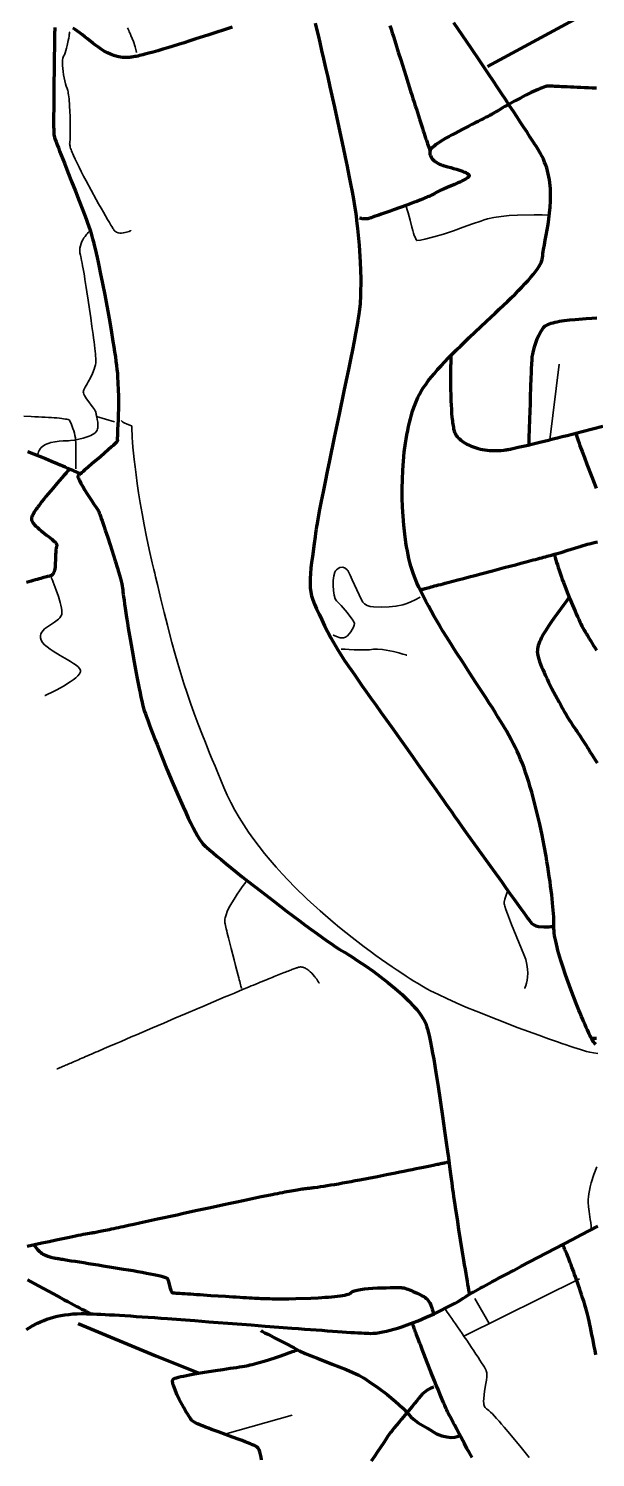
# Model space of a CAD drawing. Header units: inches. Extents: x 23 to 178, y 8 to 179.
# Drawn here: x 74.72 to 92.59, y 79.77 to 124.79 of the extents above; entities that cross this region are included whole.
import ezdxf

# ---------------------------------------------------------------- set-up
doc = ezdxf.new("R2010")
doc.units = ezdxf.units.IN
doc.header["$MEASUREMENT"] = 0
for name, color, linetype in [('Routes 1', 7, 'Continuous'), ('Routes 2', 7, 'Continuous'), ('Routes 3', 7, 'Continuous'), ('Routes 4', 7, 'Continuous')]:
    doc.layers.add(name, color=color, linetype=linetype)

msp = doc.modelspace()

# ---------------------------------------------------------------- linework, layer by layer
at = {"layer": 'Routes 1', "color": 7, "lineweight": 158, "true_color": 0xffffff}
msp.add_lwpolyline([(74.651, 83.803), (74.822, 83.909), (75.003, 84.004), (75.097, 84.048), (75.195, 84.089), (75.295, 84.127), (75.4, 84.162), (75.508, 84.193), (75.62, 84.221), (75.736, 84.245), (75.857, 84.266), (75.982, 84.282), (76.112, 84.294), (76.248, 84.302), (76.388, 84.305), (76.462, 84.305), (76.547, 84.303), (76.643, 84.301), (76.749, 84.297), (76.866, 84.292), (76.992, 84.286), (77.127, 84.279), (77.271, 84.272), (77.424, 84.263), (77.584, 84.253), (77.752, 84.243), (77.927, 84.231), (78.108, 84.219), (78.295, 84.207), (78.488, 84.193), (78.686, 84.179), (78.888, 84.165), (79.095, 84.15), (79.519, 84.119), (79.955, 84.086), (80.399, 84.052), (81.294, 83.984), (81.739, 83.949), (82.176, 83.915), (82.604, 83.882), (83.017, 83.85), (83.217, 83.835), (83.412, 83.82), (83.601, 83.806), (83.785, 83.792), (83.963, 83.779), (84.134, 83.766), (84.297, 83.755), (84.453, 83.744), (84.601, 83.733), (84.741, 83.724), (84.871, 83.715), (84.992, 83.708), (85.102, 83.701), (85.203, 83.695), (85.292, 83.691), (85.371, 83.687), (85.437, 83.685), (85.492, 83.684), (85.583, 83.686), (85.679, 83.694), (85.781, 83.708), (85.889, 83.727), (86.001, 83.751), (86.117, 83.78), (86.236, 83.813), (86.359, 83.85), (86.484, 83.89), (86.738, 83.981), (86.995, 84.081), (87.25, 84.189), (87.499, 84.301), (87.737, 84.416), (87.851, 84.473), (87.96, 84.529), (88.064, 84.585), (88.163, 84.639), (88.255, 84.692), (88.341, 84.742), (88.42, 84.791), (88.491, 84.836), (88.526, 84.86), (88.568, 84.886), (88.617, 84.915), (88.673, 84.948), (88.735, 84.984), (88.803, 85.022), (88.876, 85.064), (88.956, 85.107), (89.04, 85.154), (89.13, 85.203), (89.225, 85.254), (89.324, 85.307), (89.427, 85.362), (89.534, 85.419), (89.76, 85.539), (89.999, 85.665), (90.249, 85.796), (90.508, 85.932), (90.774, 86.071), (91.319, 86.355), (91.867, 86.641), (92.138, 86.783), (92.403, 86.922), (92.661, 87.058)], dxfattribs=at)
at = {"layer": 'Routes 2', "color": 7, "lineweight": 106, "true_color": 0xffffff}
for points in [[(75.542, 124.825), (75.541, 124.751), (75.539, 124.658), (75.538, 124.549), (75.536, 124.424), (75.533, 124.286), (75.531, 124.136), (75.529, 123.977), (75.526, 123.809), (75.524, 123.635), (75.515, 122.912), (75.511, 122.559), (75.51, 122.39), (75.509, 122.23), (75.508, 122.079), (75.508, 121.94), (75.508, 121.814), (75.508, 121.702), (75.509, 121.608), (75.511, 121.532), (75.513, 121.476), (75.516, 121.443), (75.523, 121.409), (75.538, 121.36), (75.559, 121.296), (75.586, 121.22), (75.618, 121.133), (75.656, 121.034), (75.697, 120.925), (75.743, 120.807), (75.793, 120.682), (75.845, 120.549), (75.957, 120.269), (76.075, 119.972), (76.195, 119.67), (76.313, 119.368), (76.425, 119.076), (76.478, 118.936), (76.528, 118.802), (76.574, 118.674), (76.617, 118.553), (76.655, 118.441), (76.688, 118.339), (76.716, 118.247), (76.738, 118.164), (76.762, 118.071), (76.788, 117.966), (76.815, 117.848), (76.845, 117.718), (76.876, 117.579), (76.908, 117.43), (76.941, 117.273), (76.975, 117.109), (77.045, 116.763), (77.117, 116.401), (77.256, 115.655), (77.32, 115.289), (77.379, 114.937), (77.406, 114.769), (77.43, 114.608), (77.453, 114.454), (77.473, 114.309), (77.491, 114.174), (77.505, 114.049), (77.517, 113.936), (77.526, 113.831), (77.547, 113.413), (77.551, 113.207), (77.551, 113.007), (77.548, 112.814), (77.544, 112.631), (77.537, 112.461), (77.531, 112.306), (77.525, 112.167), (77.519, 112.049), (77.516, 111.952), (77.515, 111.912), (77.515, 111.879), (77.515, 111.853), (77.517, 111.833), (77.517, 111.808), (77.506, 111.788), (77.486, 111.763), (77.458, 111.733), (77.424, 111.697), (77.383, 111.658), (77.337, 111.614), (77.231, 111.517), (77.11, 111.411), (76.98, 111.3), (76.716, 111.076), (76.593, 110.972), (76.482, 110.879), (76.434, 110.837), (76.39, 110.799), (76.353, 110.766), (76.322, 110.738), (76.298, 110.716), (76.283, 110.699), (76.275, 110.688), (76.275, 110.673), (76.279, 110.651), (76.288, 110.623), (76.302, 110.589), (76.321, 110.551), (76.368, 110.462), (76.426, 110.36), (76.493, 110.25), (76.565, 110.135), (76.71, 109.912), (76.777, 109.812), (76.835, 109.726), (76.86, 109.689), (76.882, 109.657), (76.899, 109.631), (76.913, 109.611), (76.922, 109.598), (76.926, 109.592), (76.928, 109.588), (76.935, 109.569), (76.947, 109.535), (76.963, 109.489), (76.984, 109.43), (77.008, 109.36), (77.036, 109.28), (77.067, 109.19), (77.1, 109.093), (77.136, 108.989), (77.212, 108.763), (77.293, 108.522), (77.452, 108.027), (77.524, 107.79), (77.557, 107.678), (77.587, 107.571), (77.614, 107.471), (77.638, 107.379), (77.657, 107.295), (77.673, 107.221), (77.683, 107.157), (77.689, 107.106), (77.694, 107.05), (77.702, 106.976), (77.713, 106.885), (77.728, 106.78), (77.745, 106.66), (77.764, 106.529), (77.785, 106.386), (77.809, 106.234), (77.835, 106.074), (77.862, 105.906), (77.919, 105.557), (77.981, 105.196), (78.045, 104.835), (78.109, 104.485), (78.14, 104.318), (78.171, 104.157), (78.201, 104.004), (78.231, 103.861), (78.259, 103.729), (78.285, 103.609), (78.31, 103.503), (78.333, 103.411), (78.354, 103.336), (78.373, 103.276), (78.399, 103.203), (78.433, 103.11), (78.474, 102.999), (78.521, 102.872), (78.575, 102.73), (78.634, 102.575), (78.699, 102.409), (78.768, 102.232), (78.841, 102.048), (78.918, 101.856), (79.079, 101.459), (79.248, 101.055), (79.419, 100.655), (79.589, 100.272), (79.672, 100.091), (79.753, 99.92), (79.831, 99.759), (79.906, 99.61), (79.977, 99.476), (80.044, 99.357), (80.107, 99.254), (80.164, 99.171), (80.215, 99.108), (80.266, 99.057), (80.299, 99.027), (80.336, 98.993), (80.425, 98.915), (80.532, 98.824), (80.654, 98.721), (80.791, 98.608), (80.941, 98.485), (81.103, 98.354), (81.275, 98.216), (81.456, 98.072), (81.645, 97.922), (82.038, 97.614), (82.444, 97.299), (82.851, 96.987), (83.248, 96.688), (83.44, 96.546), (83.624, 96.41), (83.8, 96.281), (83.967, 96.162), (84.122, 96.052), (84.265, 95.953), (84.394, 95.866), (84.508, 95.793), (84.605, 95.734), (84.697, 95.679), (84.794, 95.619), (84.896, 95.556), (85.112, 95.415), (85.34, 95.261), (85.575, 95.095), (85.812, 94.918), (86.047, 94.735), (86.276, 94.546), (86.493, 94.355), (86.693, 94.164), (86.872, 93.975), (86.952, 93.882), (87.025, 93.791), (87.091, 93.701), (87.148, 93.613), (87.197, 93.528), (87.236, 93.445), (87.266, 93.363), (87.294, 93.266), (87.325, 93.148), (87.356, 93.013), (87.388, 92.86), (87.421, 92.693), (87.455, 92.512), (87.49, 92.319), (87.525, 92.115), (87.56, 91.903), (87.631, 91.457), (87.769, 90.527), (87.834, 90.067), (87.865, 89.844), (87.895, 89.627), (87.923, 89.418), (87.95, 89.219), (87.975, 89.032), (87.999, 88.857), (88.02, 88.696), (88.039, 88.551), (88.056, 88.424), (88.07, 88.315), (88.083, 88.219), (88.098, 88.113), (88.115, 87.995), (88.134, 87.868), (88.154, 87.731), (88.176, 87.588), (88.224, 87.282), (88.275, 86.96), (88.327, 86.631), (88.379, 86.306), (88.43, 85.993), (88.454, 85.844), (88.478, 85.702), (88.5, 85.567), (88.52, 85.442), (88.539, 85.327), (88.556, 85.224), (88.571, 85.133), (88.584, 85.056), (88.594, 84.994), (88.602, 84.948), (88.607, 84.92), (88.608, 84.91)], [(81.135, 124.84), (80.368, 124.586), (79.99, 124.464), (79.804, 124.405), (79.623, 124.347), (79.445, 124.291), (79.273, 124.238), (79.106, 124.188), (78.945, 124.14), (78.792, 124.095), (78.647, 124.054), (78.51, 124.016), (78.382, 123.982), (78.322, 123.967), (78.265, 123.953), (78.21, 123.94), (78.158, 123.928), (78.109, 123.917), (78.063, 123.908), (78.02, 123.899), (77.98, 123.893), (77.943, 123.887), (77.91, 123.883), (77.849, 123.878), (77.791, 123.876), (77.733, 123.877), (77.675, 123.882), (77.619, 123.889), (77.51, 123.91), (77.404, 123.942), (77.301, 123.981), (77.201, 124.028), (77.104, 124.081), (77.01, 124.139), (76.918, 124.202), (76.829, 124.267), (76.742, 124.334), (76.575, 124.47), (76.494, 124.536), (76.415, 124.6), (76.338, 124.66), (76.261, 124.716), (76.186, 124.767), (76.112, 124.81)], [(83.748, 124.966), (83.792, 124.786), (83.842, 124.581), (83.896, 124.352), (83.955, 124.103), (84.017, 123.836), (84.082, 123.553), (84.149, 123.258), (84.218, 122.952), (84.359, 122.321), (84.499, 121.679), (84.634, 121.047), (84.698, 120.742), (84.759, 120.446), (84.815, 120.163), (84.868, 119.896), (84.915, 119.647), (84.956, 119.418), (84.992, 119.212), (85.02, 119.031), (85.04, 118.879), (85.055, 118.749), (85.083, 118.491), (85.135, 117.967), (85.173, 117.438), (85.192, 116.907), (85.184, 116.38), (85.167, 116.118), (85.14, 115.859), (85.123, 115.731), (85.112, 115.664), (85.1, 115.587), (85.068, 115.406), (85.028, 115.19), (84.98, 114.943), (84.926, 114.669), (84.865, 114.37), (84.8, 114.051), (84.731, 113.716), (84.659, 113.366), (84.508, 112.641), (84.354, 111.905), (84.204, 111.184), (84.133, 110.839), (84.066, 110.508), (84.002, 110.195), (83.945, 109.903), (83.893, 109.637), (83.848, 109.399), (83.811, 109.194), (83.796, 109.104), (83.783, 109.024), (83.773, 108.953), (83.765, 108.893), (83.75, 108.781), (83.721, 108.564), (83.664, 108.159), (83.639, 107.97), (83.618, 107.791), (83.602, 107.622), (83.592, 107.462), (83.59, 107.311), (83.596, 107.17), (83.612, 107.038), (83.64, 106.916), (83.679, 106.797), (83.733, 106.661), (83.798, 106.507), (83.873, 106.339), (83.958, 106.161), (84.05, 105.975), (84.25, 105.594), (84.463, 105.222), (84.571, 105.047), (84.677, 104.884), (84.731, 104.805), (84.8, 104.706), (84.886, 104.584), (84.987, 104.441), (85.101, 104.279), (85.227, 104.1), (85.364, 103.907), (85.51, 103.701), (85.664, 103.485), (85.824, 103.26), (86.156, 102.793), (86.496, 102.316), (86.829, 101.847), (86.991, 101.62), (87.146, 101.401), (87.295, 101.191), (87.434, 100.994), (87.564, 100.811), (87.681, 100.645), (87.786, 100.496), (87.876, 100.368), (87.955, 100.254), (88.045, 100.125), (88.147, 99.981), (88.259, 99.824), (88.379, 99.655), (88.506, 99.476), (88.778, 99.096), (89.352, 98.297), (89.631, 97.908), (89.765, 97.722), (89.892, 97.545), (90.013, 97.377), (90.124, 97.222), (90.226, 97.08), (90.316, 96.954), (90.393, 96.846), (90.456, 96.757), (90.504, 96.689), (90.535, 96.644), (90.581, 96.592), (90.641, 96.553), (90.713, 96.524), (90.792, 96.506), (90.961, 96.49), (91.117, 96.494), (91.182, 96.499), (91.233, 96.505), (91.266, 96.509), (91.278, 96.511)], [(92.6, 92.781), (92.563, 92.818), (92.532, 92.853), (92.506, 92.887), (92.487, 92.92), (92.468, 92.958), (92.445, 93.003), (92.421, 93.055), (92.393, 93.113), (92.364, 93.177), (92.332, 93.247), (92.298, 93.322), (92.263, 93.403), (92.226, 93.488), (92.187, 93.577), (92.148, 93.671), (92.107, 93.768), (92.066, 93.869), (91.981, 94.078), (91.895, 94.297), (91.809, 94.522), (91.724, 94.75), (91.643, 94.979), (91.567, 95.206), (91.496, 95.428), (91.463, 95.537), (91.432, 95.643), (91.404, 95.746), (91.378, 95.847), (91.355, 95.944), (91.334, 96.037), (91.316, 96.127), (91.301, 96.212), (91.29, 96.292), (91.282, 96.368), (91.278, 96.438), (91.277, 96.502), (91.279, 96.565), (91.278, 96.638), (91.276, 96.719), (91.272, 96.809), (91.266, 96.907), (91.258, 97.012), (91.249, 97.124), (91.237, 97.243), (91.224, 97.369), (91.209, 97.5), (91.193, 97.637), (91.175, 97.778), (91.155, 97.925), (91.133, 98.076), (91.11, 98.23), (91.085, 98.388), (91.059, 98.549), (91.031, 98.713), (90.97, 99.046), (90.904, 99.385), (90.832, 99.727), (90.753, 100.067), (90.67, 100.403), (90.581, 100.732), (90.534, 100.893), (90.487, 101.05), (90.438, 101.204), (90.387, 101.354), (90.336, 101.499), (90.283, 101.64), (90.229, 101.776), (90.174, 101.906), (90.118, 102.03), (90.06, 102.149), (89.998, 102.271), (89.93, 102.397), (89.857, 102.528), (89.78, 102.663), (89.699, 102.801), (89.613, 102.943), (89.524, 103.088), (89.432, 103.236), (89.337, 103.387), (89.239, 103.54), (89.139, 103.696), (89.037, 103.853), (88.829, 104.173), (88.616, 104.498), (88.403, 104.827), (88.191, 105.156), (87.982, 105.485), (87.78, 105.811), (87.683, 105.972), (87.587, 106.132), (87.495, 106.291), (87.406, 106.447), (87.321, 106.602), (87.24, 106.754), (87.162, 106.903), (87.09, 107.049), (87.022, 107.193), (86.96, 107.333), (86.903, 107.469), (86.851, 107.601), (86.806, 107.73), (86.768, 107.854), (86.736, 107.974), (86.709, 108.093), (86.682, 108.216), (86.658, 108.341), (86.635, 108.469), (86.614, 108.6), (86.577, 108.868), (86.546, 109.145), (86.523, 109.427), (86.506, 109.715), (86.497, 110.005), (86.495, 110.297), (86.5, 110.589), (86.513, 110.879), (86.534, 111.167), (86.562, 111.449), (86.598, 111.726), (86.619, 111.861), (86.642, 111.994), (86.668, 112.125), (86.695, 112.253), (86.724, 112.379), (86.755, 112.502), (86.789, 112.621), (86.824, 112.737), (86.862, 112.85), (86.902, 112.959), (86.944, 113.064), (86.988, 113.165), (87.036, 113.263), (87.094, 113.366), (87.16, 113.471), (87.236, 113.58), (87.319, 113.693), (87.41, 113.808), (87.509, 113.925), (87.613, 114.046), (87.723, 114.168), (87.839, 114.292), (87.959, 114.417), (88.083, 114.544), (88.211, 114.672), (88.341, 114.801), (88.609, 115.059), (89.156, 115.575), (89.426, 115.828), (89.557, 115.952), (89.687, 116.074), (89.812, 116.194), (89.934, 116.312), (90.052, 116.428), (90.164, 116.54), (90.271, 116.65), (90.372, 116.756), (90.466, 116.859), (90.553, 116.957), (90.632, 117.052), (90.702, 117.142), (90.764, 117.228), (90.816, 117.308), (90.838, 117.347), (90.857, 117.384), (90.874, 117.42), (90.889, 117.454), (90.9, 117.487), (90.909, 117.518), (90.917, 117.577), (90.924, 117.637), (90.933, 117.699), (90.943, 117.765), (90.954, 117.832), (90.979, 117.975), (91.007, 118.126), (91.037, 118.285), (91.067, 118.451), (91.095, 118.624), (91.121, 118.801), (91.143, 118.984), (91.16, 119.169), (91.17, 119.358), (91.173, 119.548), (91.166, 119.739), (91.159, 119.834), (91.149, 119.93), (91.136, 120.025), (91.12, 120.12), (91.1, 120.214), (91.077, 120.308), (91.051, 120.401), (91.021, 120.493), (90.986, 120.585), (90.948, 120.675), (90.905, 120.765), (90.858, 120.853), (90.807, 120.94), (90.779, 120.984), (90.748, 121.032), (90.716, 121.083), (90.681, 121.137), (90.644, 121.194), (90.605, 121.255), (90.564, 121.318), (90.521, 121.384), (90.477, 121.453), (90.43, 121.524), (90.382, 121.598), (90.332, 121.675), (90.228, 121.834), (90.118, 122.002), (90.002, 122.178), (89.882, 122.36), (89.757, 122.549), (89.629, 122.742), (89.497, 122.94), (89.363, 123.141), (89.227, 123.345), (88.95, 123.757), (88.671, 124.171), (88.393, 124.578), (88.257, 124.777), (88.122, 124.972)], [(88.03, 114.49), (88.03, 114.488), (88.03, 114.481), (88.029, 114.469), (88.029, 114.453), (88.028, 114.432), (88.028, 114.408), (88.027, 114.379), (88.026, 114.347), (88.026, 114.312), (88.025, 114.273), (88.024, 114.231), (88.023, 114.185), (88.023, 114.138), (88.022, 114.087), (88.022, 114.034), (88.021, 113.979), (88.02, 113.862), (88.02, 113.739), (88.021, 113.609), (88.022, 113.476), (88.028, 113.203), (88.032, 113.066), (88.038, 112.931), (88.046, 112.798), (88.054, 112.67), (88.065, 112.548), (88.071, 112.489), (88.077, 112.433), (88.084, 112.379), (88.092, 112.327), (88.1, 112.277), (88.108, 112.231), (88.117, 112.187), (88.127, 112.146), (88.137, 112.109), (88.148, 112.075), (88.16, 112.044), (88.172, 112.018), (88.185, 111.995), (88.198, 111.975), (88.228, 111.936), (88.262, 111.899), (88.299, 111.862), (88.339, 111.827), (88.383, 111.794), (88.429, 111.761), (88.479, 111.73), (88.531, 111.701), (88.586, 111.673), (88.644, 111.647), (88.703, 111.623), (88.765, 111.601), (88.829, 111.58), (88.895, 111.562), (88.962, 111.545), (89.031, 111.531), (89.101, 111.519), (89.173, 111.509), (89.246, 111.501), (89.319, 111.496), (89.394, 111.494), (89.469, 111.494), (89.544, 111.496), (89.62, 111.501), (89.696, 111.509), (89.736, 111.515), (89.759, 111.518), (89.784, 111.523), (89.812, 111.528), (89.842, 111.533), (89.874, 111.539), (89.908, 111.546), (89.944, 111.554), (89.983, 111.562), (90.023, 111.57), (90.065, 111.58), (90.155, 111.6), (90.253, 111.622), (90.357, 111.646), (90.468, 111.672), (90.585, 111.7), (90.707, 111.729), (90.835, 111.76), (90.968, 111.793), (91.105, 111.827), (91.247, 111.863), (91.393, 111.899), (91.542, 111.937), (91.694, 111.976), (91.849, 112.015), (92.006, 112.056), (92.166, 112.097), (92.489, 112.181), (92.816, 112.266)], [(74.68, 111.468), (74.869, 111.397), (75.061, 111.322), (75.254, 111.244), (75.442, 111.165), (75.624, 111.088), (75.71, 111.051), (75.793, 111.015), (75.873, 110.98), (75.948, 110.947), (76.018, 110.916), (76.083, 110.887), (76.142, 110.86), (76.194, 110.837), (76.24, 110.816), (76.279, 110.798), (76.31, 110.784), (76.333, 110.774), (76.347, 110.767), (76.351, 110.765)], [(92.6, 83.009), (92.575, 83.143), (92.55, 83.274), (92.525, 83.4), (92.501, 83.523), (92.477, 83.641), (92.453, 83.754), (92.431, 83.863), (92.408, 83.967), (92.386, 84.066), (92.365, 84.159), (92.344, 84.247), (92.324, 84.329), (92.305, 84.406), (92.286, 84.476), (92.268, 84.539), (92.251, 84.597), (92.218, 84.703), (92.184, 84.807), (92.151, 84.908), (92.119, 85.007), (92.086, 85.103), (92.054, 85.196), (92.023, 85.287), (91.992, 85.375), (91.961, 85.46), (91.931, 85.542), (91.902, 85.62), (91.874, 85.696), (91.846, 85.769), (91.82, 85.838), (91.794, 85.905), (91.769, 85.968), (91.745, 86.027), (91.723, 86.083), (91.701, 86.136), (91.681, 86.185), (91.662, 86.231), (91.645, 86.273), (91.628, 86.311), (91.614, 86.345), (91.6, 86.376), (91.589, 86.403), (91.579, 86.426), (91.57, 86.444), (91.564, 86.459), (91.559, 86.47), (91.556, 86.476), (91.555, 86.478)], [(74.683, 85.368), (74.797, 85.307), (75.031, 85.181), (75.505, 84.927), (75.734, 84.804), (75.844, 84.745), (75.951, 84.688), (76.052, 84.633), (76.149, 84.581), (76.239, 84.533), (76.323, 84.488), (76.4, 84.447), (76.468, 84.41), (76.528, 84.378), (76.579, 84.351), (76.6, 84.339), (76.619, 84.329), (76.636, 84.32), (76.649, 84.313), (76.66, 84.307), (76.668, 84.303), (76.672, 84.301), (76.674, 84.3)]]:
    msp.add_lwpolyline(points, dxfattribs=at)
at = {"layer": 'Routes 3', "color": 7, "lineweight": 70, "true_color": 0xffffff}
for points in [[(97.796, 128.708), (92.684, 125.483), (89.184, 123.6)], [(86.107, 124.888), (86.143, 124.774), (86.18, 124.658), (86.217, 124.54), (86.292, 124.299), (86.37, 124.054), (86.448, 123.805), (86.605, 123.308), (86.682, 123.062), (86.759, 122.821), (86.797, 122.703), (86.834, 122.586), (86.87, 122.472), (86.906, 122.36), (86.941, 122.25), (86.975, 122.143), (87.008, 122.039), (87.041, 121.939), (87.072, 121.841), (87.102, 121.748), (87.132, 121.658), (87.16, 121.572), (87.186, 121.491), (87.211, 121.414), (87.235, 121.342), (87.257, 121.275), (87.278, 121.213), (87.297, 121.156), (87.315, 121.106), (87.33, 121.061), (87.337, 121.041), (87.344, 121.022), (87.35, 121.005), (87.355, 120.99), (87.361, 120.976), (87.365, 120.964), (87.369, 120.954), (87.373, 120.946)], [(92.616, 122.911), (92.488, 122.917), (92.363, 122.923), (92.241, 122.928), (92.123, 122.934), (92.01, 122.939), (91.901, 122.944), (91.797, 122.948), (91.699, 122.953), (91.606, 122.957), (91.52, 122.961), (91.44, 122.964), (91.367, 122.967), (91.301, 122.97), (91.243, 122.973), (91.217, 122.974), (91.193, 122.975), (91.171, 122.975), (91.151, 122.976), (91.133, 122.977), (91.118, 122.977), (91.105, 122.977), (91.094, 122.978), (91.079, 122.978), (91.064, 122.976), (91.047, 122.974), (91.028, 122.969), (91.007, 122.964), (90.984, 122.957), (90.959, 122.949), (90.905, 122.929), (90.845, 122.906), (90.78, 122.878), (90.71, 122.846), (90.636, 122.812), (90.559, 122.774), (90.479, 122.734), (90.396, 122.693), (90.228, 122.605), (90.058, 122.514), (89.892, 122.423), (89.812, 122.378), (89.735, 122.335), (89.662, 122.293), (89.593, 122.253), (89.528, 122.216), (89.469, 122.181), (89.416, 122.15), (89.37, 122.122), (89.328, 122.097), (89.303, 122.083), (89.276, 122.068), (89.247, 122.052), (89.215, 122.034), (89.181, 122.016), (89.144, 121.997), (89.066, 121.957), (88.981, 121.914), (88.89, 121.868), (88.794, 121.819), (88.694, 121.769), (88.592, 121.717), (88.382, 121.609), (88.172, 121.499), (88.07, 121.444), (87.971, 121.389), (87.876, 121.336), (87.787, 121.283), (87.703, 121.232), (87.627, 121.183), (87.591, 121.159), (87.558, 121.136), (87.527, 121.113), (87.499, 121.091), (87.473, 121.07), (87.45, 121.049), (87.429, 121.03), (87.412, 121.011), (87.397, 120.993), (87.386, 120.976), (87.378, 120.961), (87.373, 120.946), (87.368, 120.917), (87.366, 120.89), (87.367, 120.864), (87.37, 120.838), (87.376, 120.813), (87.383, 120.789), (87.404, 120.744), (87.431, 120.702), (87.464, 120.664), (87.501, 120.629), (87.541, 120.597), (87.583, 120.569), (87.625, 120.545), (87.667, 120.524), (87.706, 120.506), (87.743, 120.491), (87.765, 120.484), (87.792, 120.476), (87.823, 120.467), (87.858, 120.457), (87.896, 120.447), (87.936, 120.436), (88.024, 120.412), (88.117, 120.386), (88.212, 120.359), (88.305, 120.33), (88.392, 120.299), (88.432, 120.284), (88.469, 120.269), (88.503, 120.253), (88.532, 120.237), (88.558, 120.221), (88.579, 120.206), (88.595, 120.19), (88.605, 120.174), (88.608, 120.159), (88.605, 120.143), (88.595, 120.126), (88.577, 120.107), (88.553, 120.088), (88.524, 120.067), (88.489, 120.046), (88.449, 120.024), (88.405, 120.001), (88.357, 119.978), (88.307, 119.954), (88.253, 119.93), (88.141, 119.88), (87.909, 119.781), (87.797, 119.734), (87.744, 119.71), (87.694, 119.688), (87.648, 119.666), (87.605, 119.645), (87.566, 119.625), (87.533, 119.606), (87.504, 119.587), (87.488, 119.578), (87.469, 119.567), (87.447, 119.556), (87.422, 119.544), (87.395, 119.531), (87.365, 119.517), (87.332, 119.503), (87.297, 119.488), (87.261, 119.472), (87.222, 119.456), (87.138, 119.422), (87.049, 119.386), (86.953, 119.349), (86.853, 119.311), (86.75, 119.272), (86.644, 119.233), (86.43, 119.154), (86.218, 119.078), (86.115, 119.042), (86.017, 119.007), (85.923, 118.974), (85.835, 118.943), (85.754, 118.915), (85.716, 118.901), (85.681, 118.889), (85.647, 118.878), (85.616, 118.867), (85.588, 118.857), (85.562, 118.848), (85.539, 118.84), (85.518, 118.833), (85.501, 118.827), (85.487, 118.823), (85.466, 118.816), (85.446, 118.81), (85.408, 118.802), (85.371, 118.797), (85.335, 118.795), (85.302, 118.795), (85.272, 118.797), (85.244, 118.8), (85.219, 118.804), (85.198, 118.808), (85.181, 118.813), (85.169, 118.816), (85.161, 118.819), (85.158, 118.82)], [(92.635, 115.669), (92.47, 115.658), (92.298, 115.647), (91.946, 115.62), (91.773, 115.603), (91.606, 115.583), (91.45, 115.559), (91.376, 115.546), (91.307, 115.532), (91.241, 115.516), (91.181, 115.499), (91.125, 115.48), (91.075, 115.46), (91.031, 115.438), (90.993, 115.415), (90.962, 115.39), (90.939, 115.363), (90.864, 115.248), (90.798, 115.127), (90.742, 115.003), (90.694, 114.878), (90.654, 114.758), (90.623, 114.643), (90.611, 114.589), (90.601, 114.538), (90.592, 114.491), (90.586, 114.446), (90.583, 114.418), (90.58, 114.378), (90.577, 114.326), (90.574, 114.262), (90.57, 114.189), (90.566, 114.107), (90.562, 114.016), (90.558, 113.918), (90.554, 113.814), (90.55, 113.704), (90.545, 113.589), (90.541, 113.47), (90.532, 113.225), (90.524, 112.976), (90.515, 112.729), (90.508, 112.493), (90.504, 112.38), (90.501, 112.273), (90.498, 112.171), (90.495, 112.077), (90.492, 111.99), (90.49, 111.912), (90.488, 111.843), (90.486, 111.785), (90.484, 111.738), (90.483, 111.704), (90.483, 111.692), (90.483, 111.683), (90.483, 111.677), (90.482, 111.675)], [(91.965, 112.045), (91.978, 111.999), (91.996, 111.943), (92.017, 111.88), (92.041, 111.809), (92.069, 111.732), (92.099, 111.649), (92.165, 111.469), (92.239, 111.275), (92.316, 111.073), (92.471, 110.67), (92.544, 110.483), (92.611, 110.312)], [(76.014, 110.918), (75.987, 110.887), (75.958, 110.854), (75.929, 110.82), (75.898, 110.786), (75.834, 110.713), (75.766, 110.636), (75.696, 110.556), (75.624, 110.473), (75.478, 110.303), (75.332, 110.131), (75.262, 110.046), (75.194, 109.961), (75.129, 109.879), (75.068, 109.8), (75.039, 109.761), (75.012, 109.723), (74.986, 109.687), (74.961, 109.651), (74.938, 109.616), (74.916, 109.583), (74.896, 109.551), (74.878, 109.52), (74.862, 109.491), (74.848, 109.463), (74.835, 109.437), (74.825, 109.413), (74.818, 109.39), (74.812, 109.37), (74.809, 109.351), (74.809, 109.332), (74.812, 109.312), (74.818, 109.292), (74.826, 109.271), (74.837, 109.25), (74.85, 109.229), (74.865, 109.207), (74.882, 109.185), (74.902, 109.162), (74.923, 109.139), (74.945, 109.116), (74.995, 109.07), (75.048, 109.023), (75.106, 108.975), (75.225, 108.882), (75.285, 108.836), (75.344, 108.791), (75.399, 108.748), (75.451, 108.706), (75.475, 108.686), (75.498, 108.666), (75.519, 108.647), (75.538, 108.628), (75.555, 108.61), (75.571, 108.593), (75.584, 108.577), (75.595, 108.561), (75.603, 108.546), (75.609, 108.532), (75.612, 108.519), (75.612, 108.506), (75.609, 108.495), (75.603, 108.484), (75.598, 108.471), (75.594, 108.456), (75.59, 108.44), (75.586, 108.422), (75.583, 108.403), (75.581, 108.382), (75.577, 108.336), (75.573, 108.286), (75.571, 108.233), (75.569, 108.176), (75.566, 108.058), (75.561, 107.939), (75.556, 107.881), (75.551, 107.825), (75.543, 107.772), (75.533, 107.723), (75.527, 107.7), (75.521, 107.678), (75.514, 107.657), (75.506, 107.638), (75.497, 107.621), (75.488, 107.605), (75.477, 107.591), (75.466, 107.579), (75.454, 107.569), (75.441, 107.56), (75.427, 107.554), (75.411, 107.551), (75.401, 107.548), (75.386, 107.545), (75.366, 107.54), (75.341, 107.534), (75.312, 107.526), (75.279, 107.518), (75.241, 107.507), (75.199, 107.496), (75.153, 107.484), (75.103, 107.47), (75.049, 107.455), (74.992, 107.439), (74.931, 107.422), (74.867, 107.404), (74.799, 107.385), (74.728, 107.365), (74.654, 107.344)], [(87.061, 107.111), (87.064, 107.111), (87.071, 107.114), (87.084, 107.117), (87.102, 107.122), (87.125, 107.128), (87.152, 107.135), (87.184, 107.143), (87.22, 107.153), (87.26, 107.163), (87.304, 107.175), (87.352, 107.187), (87.404, 107.201), (87.459, 107.216), (87.517, 107.231), (87.579, 107.247), (87.644, 107.264), (87.712, 107.282), (87.782, 107.301), (87.855, 107.32), (87.93, 107.34), (88.088, 107.381), (88.253, 107.425), (88.425, 107.47), (88.603, 107.517), (88.784, 107.564), (88.969, 107.613), (89.341, 107.711), (89.71, 107.808), (89.89, 107.856), (90.066, 107.902), (90.236, 107.947), (90.398, 107.99), (90.477, 108.011), (90.553, 108.031), (90.626, 108.05), (90.697, 108.069), (90.766, 108.087), (90.831, 108.104), (90.894, 108.121), (90.953, 108.137), (91.01, 108.152), (91.062, 108.166), (91.111, 108.179), (91.156, 108.191), (91.198, 108.202), (91.235, 108.212), (91.268, 108.22), (91.296, 108.228), (91.506, 108.288), (91.716, 108.354), (91.926, 108.422), (92.134, 108.488), (92.341, 108.547), (92.444, 108.574), (92.546, 108.598), (92.647, 108.618)], [(91.296, 108.228), (91.301, 108.202), (91.308, 108.175), (91.315, 108.145), (91.322, 108.114), (91.341, 108.047), (91.362, 107.974), (91.386, 107.895), (91.413, 107.812), (91.442, 107.724), (91.474, 107.632), (91.508, 107.538), (91.543, 107.44), (91.58, 107.34), (91.618, 107.239), (91.697, 107.034), (91.779, 106.83), (91.861, 106.63), (91.902, 106.533), (91.943, 106.439), (91.982, 106.349), (92.021, 106.263), (92.059, 106.181), (92.095, 106.104), (92.129, 106.033), (92.162, 105.967), (92.192, 105.909), (92.207, 105.883), (92.221, 105.858), (92.234, 105.835), (92.241, 105.823), (92.249, 105.809), (92.259, 105.793), (92.269, 105.776), (92.281, 105.757), (92.293, 105.736), (92.307, 105.714), (92.321, 105.69), (92.353, 105.637), (92.389, 105.578), (92.428, 105.514), (92.47, 105.444), (92.516, 105.369), (92.564, 105.289), (92.616, 105.205)], [(91.761, 106.875), (91.671, 106.75), (91.577, 106.621), (91.382, 106.357), (91.286, 106.224), (91.192, 106.092), (91.102, 105.96), (91.019, 105.831), (90.981, 105.768), (90.944, 105.705), (90.911, 105.644), (90.879, 105.583), (90.851, 105.524), (90.826, 105.466), (90.805, 105.41), (90.786, 105.356), (90.772, 105.303), (90.762, 105.252), (90.756, 105.203), (90.755, 105.156), (90.758, 105.109), (90.762, 105.083), (90.767, 105.056), (90.782, 104.995), (90.803, 104.926), (90.828, 104.852), (90.858, 104.771), (90.891, 104.686), (90.929, 104.595), (90.971, 104.501), (91.015, 104.404), (91.062, 104.303), (91.112, 104.201), (91.216, 103.991), (91.326, 103.78), (91.439, 103.572), (91.495, 103.471), (91.55, 103.373), (91.605, 103.277), (91.659, 103.186), (91.711, 103.099), (91.761, 103.016), (91.808, 102.94), (91.853, 102.87), (91.895, 102.806), (91.934, 102.75), (91.968, 102.702), (91.987, 102.676), (92.009, 102.644), (92.034, 102.607), (92.062, 102.565), (92.093, 102.519), (92.126, 102.468), (92.162, 102.413), (92.2, 102.353), (92.241, 102.29), (92.284, 102.222), (92.329, 102.152), (92.376, 102.077), (92.425, 102), (92.475, 101.919), (92.527, 101.836), (92.581, 101.75), (92.637, 101.661)], [(92.454, 92.985), (92.531, 92.986), (92.618, 92.987)], [(74.67, 86.43), (74.901, 86.481), (75.132, 86.532), (75.362, 86.582), (75.585, 86.63), (75.694, 86.653), (75.801, 86.675), (75.904, 86.697), (76.004, 86.718), (76.1, 86.737), (76.193, 86.756), (76.28, 86.773), (76.363, 86.79), (76.441, 86.804), (76.513, 86.818), (76.579, 86.829), (76.638, 86.839), (76.692, 86.848), (76.722, 86.853), (76.755, 86.859), (76.792, 86.865), (76.833, 86.873), (76.876, 86.881), (76.923, 86.89), (76.973, 86.9), (77.026, 86.911), (77.082, 86.922), (77.141, 86.934), (77.202, 86.947), (77.266, 86.961), (77.333, 86.975), (77.403, 86.989), (77.474, 87.005), (77.549, 87.02), (77.625, 87.037), (77.704, 87.054), (77.784, 87.071), (77.867, 87.089), (78.038, 87.126), (78.216, 87.165), (78.401, 87.205), (78.592, 87.247), (78.787, 87.29), (78.987, 87.333), (79.19, 87.378), (79.397, 87.423), (79.606, 87.469), (80.028, 87.561), (80.451, 87.653), (80.87, 87.743), (81.077, 87.788), (81.28, 87.831), (81.48, 87.873), (81.675, 87.914), (81.865, 87.953), (82.05, 87.991), (82.228, 88.028), (82.399, 88.062), (82.481, 88.078), (82.562, 88.094), (82.641, 88.109), (82.717, 88.124), (82.791, 88.138), (82.863, 88.151), (82.932, 88.164), (82.999, 88.176), (83.063, 88.187), (83.124, 88.198), (83.183, 88.207), (83.238, 88.217), (83.291, 88.225), (83.341, 88.232), (83.388, 88.239), (83.431, 88.245), (83.471, 88.25), (83.508, 88.254), (83.576, 88.26), (83.613, 88.264), (83.651, 88.269), (83.692, 88.274), (83.734, 88.279), (83.824, 88.292), (83.921, 88.306), (84.024, 88.322), (84.132, 88.339), (84.247, 88.358), (84.366, 88.378), (84.489, 88.399), (84.617, 88.422), (84.748, 88.445), (84.882, 88.47), (85.018, 88.495), (85.157, 88.521), (85.438, 88.575), (85.722, 88.63), (86.005, 88.685), (86.283, 88.741), (86.419, 88.768), (86.552, 88.795), (86.683, 88.822), (86.809, 88.847), (86.932, 88.873), (87.05, 88.897), (87.163, 88.92), (87.271, 88.942), (87.373, 88.964), (87.468, 88.983), (87.557, 89.002), (87.598, 89.011), (87.638, 89.019), (87.676, 89.027), (87.712, 89.034), (87.745, 89.041), (87.777, 89.048), (87.806, 89.054), (87.833, 89.06), (87.858, 89.065), (87.88, 89.07), (87.9, 89.074), (87.918, 89.078), (87.933, 89.081), (87.945, 89.084), (87.955, 89.086), (87.962, 89.087), (87.966, 89.088), (87.968, 89.088)], [(74.888, 86.478), (74.926, 86.423), (74.962, 86.374), (74.998, 86.33), (75.033, 86.292), (75.067, 86.258), (75.102, 86.228), (75.137, 86.203), (75.172, 86.18), (75.247, 86.143), (75.327, 86.114), (75.416, 86.089), (75.464, 86.077), (75.515, 86.065), (75.531, 86.061), (75.55, 86.057), (75.574, 86.053), (75.602, 86.048), (75.633, 86.043), (75.668, 86.037), (75.706, 86.03), (75.748, 86.023), (75.793, 86.016), (75.841, 86.008), (75.892, 86), (75.946, 85.991), (76.062, 85.973), (76.187, 85.954), (76.32, 85.933), (76.46, 85.911), (76.607, 85.888), (76.759, 85.864), (76.914, 85.84), (77.072, 85.815), (77.392, 85.763), (77.71, 85.711), (77.864, 85.685), (78.015, 85.659), (78.161, 85.633), (78.3, 85.608), (78.432, 85.583), (78.555, 85.559), (78.669, 85.535), (78.722, 85.524), (78.772, 85.513), (78.819, 85.502), (78.863, 85.492), (78.904, 85.482), (78.941, 85.472), (78.975, 85.462), (79.005, 85.453), (79.031, 85.444), (79.053, 85.436), (79.071, 85.427), (79.085, 85.42), (79.095, 85.412), (79.1, 85.406), (79.11, 85.378), (79.12, 85.347), (79.138, 85.279), (79.171, 85.137), (79.189, 85.072), (79.198, 85.044), (79.208, 85.019), (79.218, 84.998), (79.229, 84.981), (79.241, 84.97), (79.254, 84.965), (79.259, 84.964), (79.267, 84.964), (79.277, 84.963), (79.291, 84.962), (79.326, 84.959), (79.371, 84.955), (79.425, 84.951), (79.489, 84.947), (79.56, 84.942), (79.639, 84.936), (79.725, 84.93), (79.817, 84.924), (79.914, 84.917), (80.016, 84.911), (80.123, 84.903), (80.232, 84.896), (80.46, 84.881), (80.926, 84.851), (81.154, 84.837), (81.265, 84.83), (81.372, 84.823), (81.476, 84.817), (81.575, 84.811), (81.668, 84.805), (81.756, 84.8), (81.837, 84.795), (81.911, 84.791), (81.977, 84.788), (82.035, 84.785), (82.092, 84.782), (82.158, 84.78), (82.232, 84.778), (82.313, 84.777), (82.401, 84.776), (82.495, 84.775), (82.595, 84.775), (82.698, 84.775), (82.806, 84.775), (82.918, 84.776), (83.147, 84.78), (83.619, 84.794), (83.85, 84.805), (83.961, 84.811), (84.07, 84.819), (84.175, 84.826), (84.275, 84.835), (84.37, 84.844), (84.46, 84.854), (84.542, 84.865), (84.618, 84.877), (84.686, 84.889), (84.745, 84.903), (84.796, 84.917), (84.836, 84.932), (84.866, 84.948), (84.877, 84.956), (84.885, 84.965), (84.902, 84.982), (84.926, 84.998), (84.956, 85.012), (84.992, 85.025), (85.033, 85.038), (85.079, 85.049), (85.13, 85.059), (85.185, 85.068), (85.244, 85.077), (85.305, 85.084), (85.436, 85.097), (85.573, 85.107), (85.714, 85.114), (85.854, 85.119), (85.989, 85.122), (86.116, 85.124), (86.175, 85.125), (86.231, 85.125), (86.283, 85.125), (86.331, 85.125), (86.373, 85.124), (86.411, 85.124), (86.442, 85.124), (86.467, 85.124), (86.486, 85.123), (86.497, 85.123), (86.517, 85.121), (86.546, 85.115), (86.583, 85.104), (86.626, 85.09), (86.675, 85.073), (86.728, 85.053), (86.785, 85.031), (86.844, 85.007), (86.963, 84.954), (87.077, 84.897), (87.13, 84.868), (87.178, 84.84), (87.22, 84.812), (87.256, 84.785), (87.286, 84.756), (87.314, 84.723), (87.34, 84.687), (87.363, 84.648), (87.402, 84.567), (87.432, 84.486), (87.444, 84.448), (87.455, 84.412), (87.463, 84.379), (87.47, 84.35), (87.475, 84.326), (87.479, 84.309), (87.481, 84.297), (87.481, 84.293)], [(76.277, 83.994), (78.733, 82.978), (80.094, 82.43)], [(82.035, 83.769), (82.05, 83.761), (82.094, 83.739), (82.163, 83.704), (82.255, 83.658), (82.366, 83.601), (82.492, 83.537), (82.781, 83.388), (83.095, 83.223), (83.256, 83.138), (83.434, 83.054), (83.631, 82.971), (83.843, 82.887), (84.288, 82.718), (84.729, 82.545), (84.935, 82.455), (85.126, 82.363), (85.295, 82.268), (85.445, 82.169), (85.739, 81.964), (86.021, 81.753), (86.281, 81.542), (86.508, 81.336), (86.691, 81.14), (86.77, 81.053), (86.847, 80.979), (86.998, 80.86), (87.29, 80.692), (87.581, 80.523), (87.74, 80.46), (87.898, 80.422), (88.042, 80.407), (88.156, 80.41), (88.229, 80.429), (88.274, 80.445), (88.302, 80.454), (88.316, 80.459), (88.322, 80.462)], [(88.7, 79.774), (88.619, 79.915), (88.537, 80.061), (88.455, 80.211), (88.294, 80.513), (88.216, 80.661), (88.141, 80.802), (88.105, 80.87), (88.07, 80.935), (88.003, 81.059), (87.985, 81.093), (87.966, 81.131), (87.946, 81.171), (87.926, 81.215), (87.904, 81.261), (87.882, 81.31), (87.859, 81.361), (87.835, 81.415), (87.811, 81.471), (87.785, 81.528), (87.734, 81.65), (87.68, 81.778), (87.625, 81.911), (87.569, 82.049), (87.512, 82.19), (87.398, 82.476), (87.285, 82.763), (87.231, 82.903), (87.178, 83.04), (87.127, 83.172), (87.078, 83.299), (87.055, 83.36), (87.032, 83.419), (87.011, 83.476), (86.99, 83.53), (86.97, 83.583), (86.951, 83.633), (86.933, 83.681), (86.916, 83.726), (86.9, 83.768), (86.885, 83.808), (86.871, 83.844), (86.859, 83.877), (86.848, 83.906), (86.838, 83.933), (86.83, 83.955), (86.823, 83.974), (86.817, 83.989), (86.813, 83.999), (86.811, 84.006), (86.81, 84.008)], [(82.063, 79.686), (82.05, 79.78), (82.032, 79.868), (82.01, 79.947), (81.984, 80.014), (81.952, 80.068), (81.913, 80.107), (81.88, 80.126), (81.835, 80.149), (81.778, 80.175), (81.711, 80.204), (81.634, 80.235), (81.548, 80.268), (81.456, 80.303), (81.357, 80.339), (81.147, 80.416), (80.704, 80.577), (80.489, 80.657), (80.388, 80.696), (80.291, 80.733), (80.202, 80.77), (80.12, 80.804), (80.047, 80.837), (79.984, 80.867), (79.932, 80.895), (79.892, 80.92), (79.865, 80.942), (79.847, 80.965), (79.826, 80.994), (79.802, 81.03), (79.774, 81.071), (79.745, 81.118), (79.68, 81.225), (79.611, 81.345), (79.47, 81.608), (79.405, 81.741), (79.348, 81.868), (79.302, 81.984), (79.284, 82.037), (79.27, 82.085), (79.26, 82.128), (79.255, 82.166), (79.255, 82.197), (79.26, 82.221), (79.272, 82.238), (79.296, 82.253), (79.333, 82.269), (79.384, 82.285), (79.446, 82.303), (79.519, 82.32), (79.601, 82.339), (79.693, 82.358), (79.792, 82.377), (79.897, 82.396), (80.123, 82.435), (80.605, 82.511), (80.844, 82.548), (81.071, 82.582), (81.177, 82.598), (81.276, 82.613), (81.368, 82.627), (81.452, 82.641), (81.526, 82.653), (81.589, 82.664), (81.644, 82.675), (81.704, 82.688), (81.768, 82.703), (81.838, 82.721), (81.987, 82.763), (82.147, 82.811), (82.313, 82.863), (82.478, 82.917), (82.639, 82.97), (82.789, 83.021), (82.923, 83.068), (82.983, 83.089), (83.037, 83.108), (83.085, 83.125), (83.125, 83.139), (83.157, 83.151), (83.181, 83.159), (83.196, 83.165), (83.201, 83.167)], [(87.481, 81.991), (87.478, 81.99), (87.467, 81.987), (87.449, 81.981), (87.425, 81.972), (87.395, 81.959), (87.361, 81.941), (87.322, 81.918), (87.278, 81.889), (87.231, 81.854), (87.181, 81.812), (87.129, 81.763), (87.075, 81.705), (87.019, 81.638), (86.956, 81.561), (86.885, 81.474), (86.807, 81.381), (86.642, 81.18), (86.473, 80.977), (86.392, 80.88), (86.316, 80.788), (86.247, 80.704), (86.187, 80.63), (86.137, 80.568), (86.097, 80.516), (86.073, 80.482), (86.045, 80.442), (86.014, 80.394), (85.979, 80.342), (85.901, 80.222), (85.813, 80.088), (85.717, 79.946), (85.617, 79.802), (85.515, 79.662)]]:
    msp.add_lwpolyline(points, dxfattribs=at)
at = {"layer": 'Routes 4', "color": 7, "lineweight": 35, "true_color": 0xffffff}
for points in [[(77.838, 124.813), (77.858, 124.769), (77.876, 124.729), (77.892, 124.692), (77.906, 124.661), (77.918, 124.633), (77.928, 124.61), (77.936, 124.592), (77.943, 124.579), (78.022, 124.384), (78.078, 124.212), (78.111, 124.09), (78.121, 124.043)], [(77.943, 118.426), (77.941, 118.425), (77.936, 118.423), (77.917, 118.415), (77.887, 118.404), (77.849, 118.391), (77.804, 118.378), (77.754, 118.366), (77.701, 118.357), (77.647, 118.351), (77.593, 118.351), (77.541, 118.358), (77.494, 118.373), (77.453, 118.398), (77.435, 118.414), (77.418, 118.435), (77.407, 118.451), (77.393, 118.472), (77.377, 118.497), (77.359, 118.526), (77.338, 118.56), (77.316, 118.597), (77.291, 118.637), (77.265, 118.682), (77.207, 118.78), (77.144, 118.889), (77.075, 119.009), (77.002, 119.137), (76.926, 119.271), (76.848, 119.412), (76.688, 119.703), (76.53, 119.999), (76.454, 120.144), (76.38, 120.286), (76.311, 120.423), (76.247, 120.553), (76.189, 120.676), (76.137, 120.789), (76.115, 120.841), (76.094, 120.89), (76.075, 120.937), (76.058, 120.98), (76.044, 121.019), (76.033, 121.055), (76.024, 121.087), (76.017, 121.114), (76.014, 121.138), (76.013, 121.157), (76.017, 121.19), (76.021, 121.23), (76.024, 121.278), (76.027, 121.333), (76.029, 121.394), (76.031, 121.46), (76.032, 121.531), (76.032, 121.685), (76.03, 121.85), (76.026, 122.019), (76.02, 122.189), (76.011, 122.353), (76.005, 122.431), (76, 122.506), (75.993, 122.576), (75.986, 122.642), (75.978, 122.702), (75.97, 122.756), (75.961, 122.803), (75.951, 122.842), (75.93, 122.904), (75.908, 122.975), (75.885, 123.056), (75.863, 123.144), (75.841, 123.239), (75.822, 123.336), (75.806, 123.435), (75.794, 123.532), (75.786, 123.626), (75.785, 123.714), (75.789, 123.794), (75.801, 123.863), (75.81, 123.893), (75.821, 123.919), (75.847, 123.97), (75.871, 124.031), (75.894, 124.101), (75.916, 124.178), (75.935, 124.257), (75.968, 124.415), (75.982, 124.488), (75.993, 124.554), (76.002, 124.61), (76.006, 124.633), (76.009, 124.653), (76.011, 124.669), (76.013, 124.681), (76.014, 124.688), (76.014, 124.691)], [(91.135, 118.918), (90.906, 118.922), (90.656, 118.924), (90.13, 118.913), (89.868, 118.898), (89.618, 118.874), (89.388, 118.84), (89.184, 118.795), (89.084, 118.765), (88.971, 118.728), (88.712, 118.638), (88.421, 118.533), (88.112, 118.424), (87.797, 118.318), (87.491, 118.226), (87.206, 118.155), (87.075, 118.131), (86.955, 118.115), (86.95, 118.121), (86.939, 118.14), (86.922, 118.171), (86.901, 118.216), (86.877, 118.274), (86.852, 118.346), (86.827, 118.432), (86.804, 118.532), (86.749, 118.761), (86.683, 118.983), (86.652, 119.077), (86.627, 119.151), (86.609, 119.2), (86.603, 119.218)], [(76.66, 118.426), (76.655, 118.421), (76.642, 118.409), (76.622, 118.39), (76.596, 118.363), (76.565, 118.33), (76.532, 118.291), (76.498, 118.246), (76.463, 118.195), (76.43, 118.14), (76.399, 118.08), (76.372, 118.017), (76.351, 117.949), (76.337, 117.879), (76.332, 117.806), (76.336, 117.731), (76.351, 117.654), (76.363, 117.609), (76.376, 117.552), (76.39, 117.484), (76.405, 117.405), (76.422, 117.317), (76.439, 117.221), (76.457, 117.116), (76.476, 117.004), (76.496, 116.886), (76.516, 116.763), (76.536, 116.635), (76.557, 116.503), (76.598, 116.231), (76.639, 115.954), (76.679, 115.678), (76.717, 115.409), (76.734, 115.28), (76.751, 115.155), (76.767, 115.035), (76.781, 114.921), (76.795, 114.814), (76.806, 114.715), (76.817, 114.624), (76.825, 114.542), (76.832, 114.47), (76.838, 114.41), (76.841, 114.361), (76.842, 114.324), (76.838, 114.262), (76.827, 114.198), (76.81, 114.131), (76.788, 114.063), (76.732, 113.925), (76.665, 113.79), (76.597, 113.663), (76.563, 113.604), (76.532, 113.549), (76.504, 113.499), (76.48, 113.454), (76.46, 113.415), (76.447, 113.383), (76.442, 113.352), (76.447, 113.316), (76.461, 113.274), (76.482, 113.23), (76.51, 113.182), (76.542, 113.132), (76.616, 113.028), (76.694, 112.926), (76.731, 112.877), (76.764, 112.83), (76.794, 112.787), (76.817, 112.749), (76.834, 112.715), (76.842, 112.687), (76.846, 112.66), (76.853, 112.629), (76.868, 112.557), (76.885, 112.475), (76.898, 112.389), (76.905, 112.301), (76.9, 112.218), (76.892, 112.179), (76.88, 112.142), (76.864, 112.109), (76.842, 112.08), (76.813, 112.053), (76.776, 112.026), (76.732, 112.001), (76.682, 111.976), (76.627, 111.952), (76.567, 111.929), (76.437, 111.887), (76.301, 111.853), (76.165, 111.827), (76.035, 111.81), (75.975, 111.805), (75.92, 111.804), (75.806, 111.801), (75.682, 111.793), (75.552, 111.777), (75.424, 111.751), (75.362, 111.734), (75.303, 111.713), (75.248, 111.688), (75.198, 111.66), (75.152, 111.627), (75.112, 111.59), (75.08, 111.549), (75.054, 111.502), (75.035, 111.457), (75.019, 111.42), (75.007, 111.39), (74.997, 111.367), (74.99, 111.35), (74.985, 111.338), (74.983, 111.33), (74.981, 111.327), (74.983, 111.328), (74.987, 111.336), (74.991, 111.345), (74.993, 111.349)], [(91.446, 114.22), (91.147, 111.838)], [(74.568, 112.576), (74.804, 112.568), (74.919, 112.564), (75.031, 112.559), (75.14, 112.554), (75.244, 112.549), (75.344, 112.543), (75.44, 112.537), (75.529, 112.531), (75.613, 112.524), (75.69, 112.516), (75.761, 112.509), (75.823, 112.5), (75.878, 112.491), (75.925, 112.482), (75.962, 112.472), (75.99, 112.461), (76.008, 112.45), (76.016, 112.438), (76.022, 112.426), (76.045, 112.374), (76.07, 112.316), (76.094, 112.254), (76.118, 112.188), (76.14, 112.118), (76.161, 112.047), (76.178, 111.974), (76.192, 111.9), (76.202, 111.825), (76.207, 111.752), (76.207, 111.715), (76.207, 111.676), (76.207, 111.588), (76.207, 111.492), (76.207, 111.291), (76.207, 111.194), (76.207, 111.106), (76.207, 111.066), (76.207, 111.03), (76.207, 110.998), (76.207, 110.97), (76.207, 110.948), (76.207, 110.931), (76.207, 110.921), (76.207, 110.918)], [(77.425, 112.4), (76.864, 112.575)], [(92.66, 92.499), (92.527, 92.519), (92.408, 92.541), (92.304, 92.566), (92.117, 92.623), (92.013, 92.657), (91.902, 92.693), (91.784, 92.732), (91.659, 92.774), (91.528, 92.819), (91.392, 92.865), (91.104, 92.966), (90.799, 93.074), (90.481, 93.19), (90.153, 93.311), (89.484, 93.567), (88.822, 93.832), (88.502, 93.965), (88.195, 94.098), (87.905, 94.229), (87.635, 94.356), (87.508, 94.419), (87.388, 94.48), (87.275, 94.54), (87.169, 94.598), (86.975, 94.713), (86.866, 94.78), (86.748, 94.855), (86.619, 94.937), (86.48, 95.027), (86.333, 95.125), (86.178, 95.23), (86.015, 95.342), (85.845, 95.462), (85.669, 95.587), (85.487, 95.72), (85.301, 95.859), (85.11, 96.004), (84.915, 96.155), (84.717, 96.312), (84.517, 96.474), (84.315, 96.643), (83.908, 96.995), (83.502, 97.367), (83.101, 97.757), (82.71, 98.164), (82.521, 98.374), (82.336, 98.587), (82.156, 98.804), (81.982, 99.024), (81.815, 99.247), (81.654, 99.474), (81.502, 99.703), (81.357, 99.934), (81.222, 100.169), (81.097, 100.405), (80.981, 100.643), (80.877, 100.883), (80.779, 101.117), (80.685, 101.341), (80.595, 101.557), (80.509, 101.766), (80.426, 101.966), (80.348, 102.161), (80.273, 102.349), (80.201, 102.531), (80.065, 102.88), (79.941, 103.214), (79.825, 103.535), (79.717, 103.849), (79.615, 104.159), (79.517, 104.471), (79.423, 104.787), (79.33, 105.114), (79.237, 105.454), (79.143, 105.813), (79.095, 106.001), (79.046, 106.194), (78.995, 106.395), (78.944, 106.603), (78.891, 106.818), (78.837, 107.042), (78.78, 107.275), (78.722, 107.517), (78.693, 107.636), (78.667, 107.746), (78.616, 107.963), (78.523, 108.382), (78.438, 108.78), (78.363, 109.158), (78.297, 109.515), (78.238, 109.851), (78.187, 110.166), (78.143, 110.46), (78.105, 110.732), (78.073, 110.983), (78.047, 111.211), (78.026, 111.419), (78.009, 111.604), (77.996, 111.766), (77.986, 111.907), (77.979, 112.025), (77.975, 112.12), (77.973, 112.159), (77.972, 112.193), (77.972, 112.217), (77.972, 112.22), (77.971, 112.241), (77.971, 112.268), (77.971, 112.273), (77.971, 112.273), (77.971, 112.273), (77.969, 112.274), (77.958, 112.278), (77.875, 112.307), (77.807, 112.335), (77.753, 112.361), (77.71, 112.384), (77.679, 112.404), (77.656, 112.42), (77.642, 112.432), (77.634, 112.44), (77.632, 112.442)], [(87.061, 106.875), (86.906, 106.792), (86.766, 106.726), (86.639, 106.676), (86.52, 106.638), (86.299, 106.593), (86.08, 106.572), (85.839, 106.562), (85.595, 106.571), (85.484, 106.589), (85.387, 106.618), (85.308, 106.663), (85.252, 106.724), (85.202, 106.817), (85.139, 106.948), (84.993, 107.266), (84.921, 107.426), (84.855, 107.567), (84.801, 107.676), (84.78, 107.714), (84.763, 107.739), (84.699, 107.797), (84.622, 107.823), (84.53, 107.808), (84.479, 107.78), (84.424, 107.739), (84.398, 107.707), (84.376, 107.664), (84.342, 107.546), (84.323, 107.401), (84.318, 107.243), (84.327, 107.085), (84.347, 106.942), (84.38, 106.829), (84.401, 106.789), (84.424, 106.76), (84.486, 106.701), (84.568, 106.614), (84.756, 106.396), (84.845, 106.283), (84.919, 106.181), (84.97, 106.098), (84.989, 106.045), (84.98, 106), (84.957, 105.938), (84.876, 105.791), (84.766, 105.659), (84.708, 105.615), (84.65, 105.594), (84.535, 105.601), (84.428, 105.634), (84.349, 105.671), (84.326, 105.683), (84.318, 105.688)], [(75.411, 107.551), (75.415, 107.541), (75.427, 107.514), (75.444, 107.472), (75.467, 107.416), (75.494, 107.348), (75.525, 107.271), (75.59, 107.095), (75.656, 106.903), (75.713, 106.712), (75.736, 106.621), (75.754, 106.536), (75.765, 106.46), (75.769, 106.392), (75.761, 106.333), (75.738, 106.279), (75.702, 106.229), (75.656, 106.181), (75.54, 106.094), (75.41, 106.009), (75.282, 105.923), (75.224, 105.877), (75.174, 105.829), (75.134, 105.776), (75.105, 105.72), (75.09, 105.659), (75.092, 105.592), (75.115, 105.522), (75.16, 105.451), (75.223, 105.381), (75.303, 105.312), (75.396, 105.243), (75.498, 105.175), (75.718, 105.042), (75.938, 104.914), (76.041, 104.852), (76.134, 104.793), (76.215, 104.735), (76.28, 104.679), (76.327, 104.626), (76.351, 104.576), (76.354, 104.551), (76.35, 104.524), (76.323, 104.467), (76.273, 104.405), (76.205, 104.341), (76.122, 104.275), (76.027, 104.208), (75.817, 104.078), (75.605, 103.96), (75.506, 103.909), (75.417, 103.864), (75.342, 103.828), (75.284, 103.8), (75.246, 103.782), (75.237, 103.778), (75.233, 103.776)], [(86.644, 105.048), (86.636, 105.051), (86.611, 105.059), (86.571, 105.07), (86.519, 105.086), (86.385, 105.123), (86.223, 105.164), (85.874, 105.231), (85.717, 105.245), (85.649, 105.244), (85.591, 105.236), (85.466, 105.221), (85.313, 105.214), (84.977, 105.22), (84.822, 105.227), (84.694, 105.236), (84.644, 105.239), (84.607, 105.242), (84.583, 105.244), (84.575, 105.245)], [(81.604, 97.954), (81.602, 97.951), (81.596, 97.943), (81.585, 97.93), (81.571, 97.911), (81.554, 97.889), (81.533, 97.862), (81.485, 97.796), (81.427, 97.716), (81.364, 97.626), (81.296, 97.526), (81.227, 97.42), (81.094, 97.198), (81.035, 97.086), (80.983, 96.978), (80.942, 96.874), (80.914, 96.778), (80.906, 96.734), (80.901, 96.692), (80.901, 96.654), (80.906, 96.619), (80.914, 96.581), (80.924, 96.537), (80.936, 96.485), (80.95, 96.427), (80.966, 96.364), (80.982, 96.295), (81.02, 96.145), (81.061, 95.981), (81.106, 95.808), (81.198, 95.452), (81.243, 95.278), (81.286, 95.112), (81.326, 94.96), (81.344, 94.89), (81.361, 94.825), (81.377, 94.766), (81.391, 94.713), (81.403, 94.666), (81.413, 94.627), (81.421, 94.595), (81.428, 94.572), (81.431, 94.557), (81.433, 94.552)], [(90.351, 94.552), (90.356, 94.564), (90.37, 94.596), (90.389, 94.648), (90.41, 94.719), (90.43, 94.807), (90.445, 94.911), (90.451, 95.029), (90.446, 95.161), (90.426, 95.304), (90.388, 95.458), (90.329, 95.621), (90.259, 95.799), (89.946, 96.562), (89.876, 96.738), (89.814, 96.898), (89.764, 97.035), (89.729, 97.144), (89.718, 97.186), (89.712, 97.22), (89.713, 97.266), (89.73, 97.364), (89.759, 97.462), (89.792, 97.548), (89.819, 97.609), (89.827, 97.626), (89.83, 97.632)], [(75.607, 92.01), (75.608, 92.01), (75.612, 92.012), (75.619, 92.015), (75.628, 92.019), (75.64, 92.024), (75.654, 92.03), (75.671, 92.037), (75.69, 92.046), (75.711, 92.055), (75.735, 92.065), (75.761, 92.076), (75.789, 92.089), (75.82, 92.102), (75.853, 92.116), (75.887, 92.131), (75.924, 92.147), (75.963, 92.164), (76.004, 92.182), (76.047, 92.2), (76.092, 92.22), (76.138, 92.24), (76.187, 92.261), (76.237, 92.282), (76.289, 92.305), (76.343, 92.328), (76.398, 92.352), (76.455, 92.377), (76.514, 92.402), (76.574, 92.428), (76.635, 92.455), (76.699, 92.482), (76.763, 92.51), (76.829, 92.538), (76.896, 92.567), (76.965, 92.597), (77.034, 92.627), (77.105, 92.657), (77.178, 92.688), (77.251, 92.72), (77.325, 92.752), (77.401, 92.785), (77.477, 92.817), (77.633, 92.884), (77.792, 92.953), (77.954, 93.023), (78.12, 93.094), (78.287, 93.166), (78.457, 93.239), (78.629, 93.312), (78.803, 93.387), (78.977, 93.461), (79.329, 93.611), (79.681, 93.762), (80.032, 93.911), (80.206, 93.985), (80.378, 94.058), (80.549, 94.13), (80.718, 94.201), (80.884, 94.271), (81.047, 94.34), (81.207, 94.407), (81.364, 94.473), (81.441, 94.505), (81.517, 94.537), (81.593, 94.568), (81.667, 94.599), (81.739, 94.629), (81.811, 94.659), (81.882, 94.688), (81.951, 94.717), (82.019, 94.745), (82.086, 94.772), (82.151, 94.799), (82.216, 94.825), (82.278, 94.851), (82.339, 94.876), (82.399, 94.9), (82.457, 94.923), (82.513, 94.946), (82.568, 94.968), (82.621, 94.989), (82.673, 95.01), (82.723, 95.03), (82.77, 95.048), (82.816, 95.066), (82.861, 95.084), (82.903, 95.1), (82.943, 95.115), (82.981, 95.13), (83.017, 95.143), (83.051, 95.156), (83.083, 95.168), (83.113, 95.178), (83.141, 95.188), (83.166, 95.197), (83.189, 95.204), (83.21, 95.211), (83.228, 95.216), (83.244, 95.221), (83.257, 95.224), (83.268, 95.226), (83.277, 95.227), (83.305, 95.227), (83.333, 95.224), (83.361, 95.219), (83.389, 95.211), (83.416, 95.2), (83.444, 95.187), (83.471, 95.172), (83.498, 95.156), (83.524, 95.137), (83.55, 95.117), (83.575, 95.096), (83.599, 95.074), (83.646, 95.028), (83.69, 94.98), (83.731, 94.932), (83.75, 94.908), (83.767, 94.885), (83.784, 94.862), (83.8, 94.84), (83.814, 94.82), (83.827, 94.801), (83.839, 94.783), (83.849, 94.767), (83.858, 94.753), (83.865, 94.741), (83.871, 94.732), (83.875, 94.725), (83.878, 94.72), (83.879, 94.719)], [(92.626, 88.926), (92.537, 88.688), (92.454, 88.425), (92.421, 88.3), (92.395, 88.186), (92.377, 88.083), (92.365, 87.989), (92.359, 87.903), (92.357, 87.822), (92.367, 87.669), (92.387, 87.519), (92.413, 87.358), (92.425, 87.269), (92.437, 87.172), (92.447, 87.066), (92.454, 86.949)], [(92.082, 85.406), (88.439, 83.598)], [(88.78, 84.785), (89.238, 83.994)], [(87.838, 84.466), (87.843, 84.459), (87.858, 84.437), (87.882, 84.403), (87.915, 84.356), (87.955, 84.299), (88.002, 84.231), (88.055, 84.155), (88.113, 84.072), (88.176, 83.981), (88.242, 83.886), (88.382, 83.683), (88.454, 83.576), (88.53, 83.465), (88.68, 83.243), (88.752, 83.136), (88.821, 83.032), (88.886, 82.934), (88.945, 82.841), (88.999, 82.756), (89.047, 82.68), (89.086, 82.614), (89.117, 82.56), (89.139, 82.517), (89.146, 82.501), (89.154, 82.476), (89.159, 82.442), (89.162, 82.404), (89.159, 82.315), (89.148, 82.213), (89.132, 82.101), (89.094, 81.864), (89.077, 81.746), (89.066, 81.635), (89.063, 81.533), (89.065, 81.487), (89.07, 81.445), (89.079, 81.408), (89.091, 81.375), (89.107, 81.348), (89.127, 81.326), (89.152, 81.31), (89.186, 81.288), (89.228, 81.252), (89.279, 81.204), (89.337, 81.145), (89.402, 81.077), (89.473, 81), (89.549, 80.915), (89.629, 80.824), (89.713, 80.726), (89.888, 80.52), (90.246, 80.085), (90.416, 79.874), (90.496, 79.774)], [(83.023, 81.104), (80.9, 80.506)]]:
    msp.add_lwpolyline(points, dxfattribs=at)

doc.saveas('drawing.dxf')
